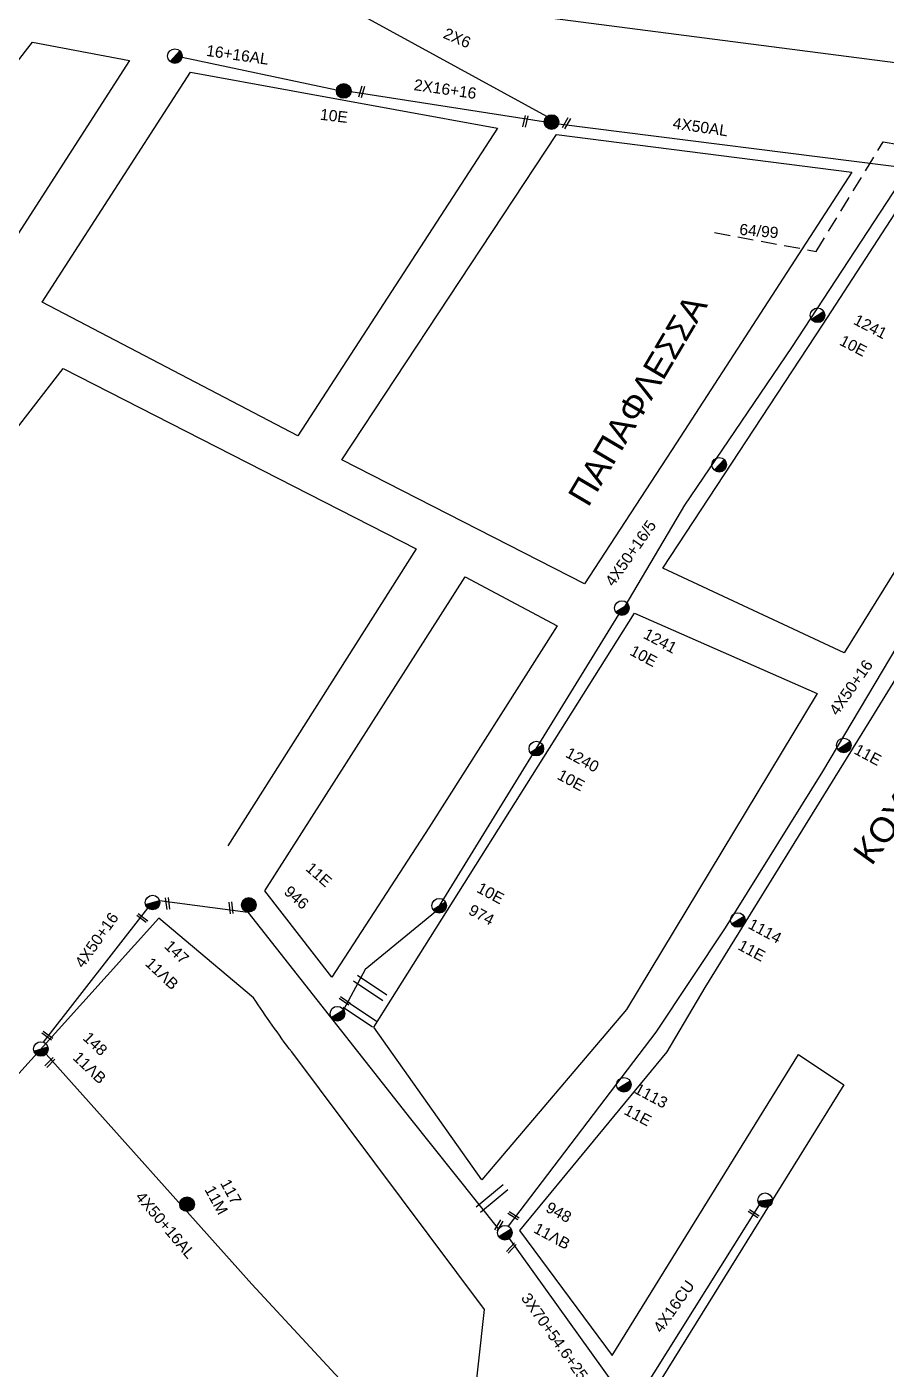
# Model space of a CAD drawing. Header units: millimetres. Extents: x 6950 to 9601, y 853 to 1951.
# Drawn here: x 7920.1 to 8058.7, y 1304 to 1520.4 of the extents above; entities that cross this region are included whole.
import ezdxf

# ---------------------------------------------------------------- set-up
doc = ezdxf.new("R2010")
doc.units = ezdxf.units.MM
doc.linetypes.add('DASHED', pattern=[19.05, 12.7, -6.35])
for name, color, linetype in [('Άγνωστα', 7, 'Continuous'), ('Γυμνά εναέρια ΧΤ και ΦΟΠ (3Φ)   4x50+16AL', 7, 'Continuous'), ('Μηχανική τομή', 7, 'Continuous'), ('Στύλος Ξύλινος', 7, 'Continuous'), ('Στύλος Ξύλινος @ 1', 7, 'Continuous'), ('Στύλος ΦΜ', 7, 'Continuous'), ('Στύλος ΦΜ @ 1', 7, 'Continuous'), ('Συνεστραμμένα ΧΤ   3x70+54.6+25 AL', 7, 'SYN_LINE'), ('Τομή', 7, 'Continuous'), ('Υπόβαθρο ΔΕΗ', 7, 'Continuous'), ('Υπόγεια καλώδια Παροχών ΧΤ   4x16AL', 7, 'DASHED'), ('Υπόγεια καλώδια Παροχών ΧΤ   4x16CU', 7, 'DASHED'), ('Υπόγεια καλώδια Παροχών ΧΤ   4x50AL', 7, 'DASHED')]:
    doc.layers.add(name, color=color, linetype=linetype)
doc.styles.add('Annotative', font='ARIAL.TTF')
doc.styles.add('arial', font='ARIAL.TTF')
doc.styles.get("Standard").update_dxf_attribs({"font": 'ARIAL.TTF'})
doc.linetypes.add('SYN_LINE', pattern='A,0.5,-0.0001,["/\\/\\/\\/",Standard,S=0.1,R=0,X=0,Y=-0.05],-0.25', length=0.7501)

# ---------------------------------------------------------------- blocks, each defined once
blk = doc.blocks.new('ΤΟΜΗ')
at = {"layer": 'Τομή', "ltscale": 40}
for p, q in [((-5.68, 0), (5.68, 0)), ((5.68, -2.33), (-5.68, -2.33))]:
    blk.add_line(p, q, dxfattribs=at)
blk = doc.blocks.new('ΜΗΧΑΝΙΚΗ ΤΟΜΗ')
at = {"layer": 'Μηχανική τομή', "ltscale": 40}
for p, q in [((-1.89, 0.78), (1.89, 0.78)), ((1.89, 0), (-1.89, 0))]:
    blk.add_line(p, q, dxfattribs=at)
blk = doc.blocks.new('ΥΠΑΡΧΩΝ ΤΣΙΜΕΝΤΕΝΙΟΣ ΣΤΥΛΟΣ')
at = {"layer": 'Στύλος ΦΜ'}
blk.add_hatch(color=7, dxfattribs=at).paths.add_polyline_path([(-1.29, -2.28, 0.574793), (2.62, 0, 0.268822), (1.3, 2.27)])
at = {"layer": 'Στύλος ΦΜ', "color": 7}
blk.add_line((-1.29, -2.28), (1.3, 2.27), dxfattribs=at)
blk.add_circle((0, 0), 2.62, dxfattribs=at)
at = {"layer": 'Στύλος ΦΜ', "flags": 4}
for tag, p in [('ΑΡΙΘΜΟΣ', (-4.68, 8.05)), ('ΤΥΠΟΣ', (-4.91, 3.03))]:
    blk.add_attdef(tag, p, '', height=4, dxfattribs=at)
blk = doc.blocks.new('ΥΠΑΡΧΩΝ ΞΥΛΙΝΟΣ ΣΤΥΛΟΣ')
at = {"layer": 'Στύλος Ξύλινος'}
h = blk.add_hatch(color=7, dxfattribs=at)
h.paths.add_polyline_path([(-2.62, 0, 0.270008), (-1.29, -2.28), (1.3, 2.27, 0.576266)])
h.paths.add_polyline_path([(-1.29, -2.28, 0.574793), (2.62, 0, 0.268822), (1.3, 2.27)])
at = {"layer": 'Στύλος Ξύλινος', "color": 7}
blk.add_line((-1.29, -2.28), (1.3, 2.27), dxfattribs=at)
blk.add_circle((0, 0), 2.62, dxfattribs=at)
at = {"layer": 'Στύλος Ξύλινος', "flags": 4}
for tag, p in [('ΑΡΙΘΜΟΣ', (-4.91, 8.6)), ('ΤΥΠΟΣ', (-4.85, 3.39))]:
    blk.add_attdef(tag, p, '', height=4, dxfattribs=at)

msp = doc.modelspace()

# ---------------------------------------------------------------- linework, layer by layer
at = {"layer": 'Άγνωστα', "color": 133}
msp.add_lwpolyline([(7970.07, 1510.26), (7945.17, 1515.48)], dxfattribs=at)
at = {"layer": 'Άγνωστα', "color": 1}
for points in [[(8005.88, 1504.74), (7972.41, 1509.97)], [(8061.85, 1496.82), (8043.47, 1468.74), (8026.2, 1443.33), (8016.57, 1427.01)], [(8015.55, 1425.69), (7986.03, 1377.73), (7974.72, 1368.45), (7971.23, 1361.94)]]:
    msp.add_lwpolyline(points, dxfattribs=at)
at = {"layer": 'Άγνωστα', "color": 27}
msp.add_lwpolyline([(8066.66, 1429.96), (8060.42, 1420.54), (8048.46, 1400.4), (8032.76, 1375.16), (8021.58, 1358.37), (8021.58, 1358.37), (7997.79, 1327.05)], dxfattribs=at)
at = {"layer": 'Άγνωστα', "color": 7}
for points in [[(7941.54, 1379.58), (7955.77, 1377.71), (7982.01, 1344.35), (7996.2, 1326.57)], [(7922.81, 1356.74), (7939.68, 1378.32)]]:
    msp.add_lwpolyline(points, dxfattribs=at)
at = {"layer": 'Γυμνά εναέρια ΧΤ και ΦΟΠ (3Φ)   4x50+16AL', "ltscale": 40}
msp.add_lwpolyline([(7923.25, 1354.82), (7956.42, 1317.69), (7980.68, 1291.54), (7996.33, 1275.38)], dxfattribs=at)
at = {"layer": 'Συνεστραμμένα ΧΤ   3x70+54.6+25 AL', "color": 1, "linetype": 'SYN_LINE', "ltscale": 20}
for points in [[(8004.01, 1506.01), (7971.87, 1523.58)], [(8105.51, 1493), (8063.78, 1497.44), (8005.88, 1504.74)]]:
    msp.add_lwpolyline(points, dxfattribs=at)
at = {"layer": 'Συνεστραμμένα ΧΤ   3x70+54.6+25 AL', "color": 27, "linetype": 'SYN_LINE', "ltscale": 20}
for points in [[(8019.32, 1300.22), (8038.27, 1330.53)], [(7997.93, 1325.06), (8018.78, 1296), (8045.06, 1261.36)]]:
    msp.add_lwpolyline(points, dxfattribs=at)
at = {"layer": 'Υπόβαθρο ΔΕΗ'}
for points in [[(8088.14, 1593.23), (8075.56, 1512.68), (7998.68, 1522.6), (7914.27, 1533.21), (7844.5, 1543.03), (7837.3, 1544.54, -0.811837), (7837.3, 1546.05), (7920.6, 1547.79), (7938.3, 1547.55, 0.08629), (7961.7, 1551.29, -0.016814), (7985.86, 1558.69, -0.075448), (8004.78, 1560.83, 0.132992), (8027.73, 1566.13), (8070.27, 1585.71), (8088.14, 1593.23)], [(7986.11, 1242.6), (7993.97, 1313.61), (7962.85, 1355.15, -0.015332), (7956.72, 1363.88), (7941.45, 1376.73), (7880.09, 1308.76), (7970.98, 1235.92), (7974.95, 1232.87, 0.091893), (7978.5, 1231.06, 0.497318), (7985.02, 1235.86), (7986.11, 1242.6)]]:
    msp.add_lwpolyline(points, format="xyb", dxfattribs=at)
for points in [[(7898.27, 1488.69), (7921.07, 1518), (7936.71, 1515.01), (7914.28, 1480.22), (7898.27, 1488.69)], [(7922.63, 1476.05), (7946.56, 1513.15), (7996.07, 1504.12), (7963.83, 1454.49), (7922.63, 1476.05)], [(7970.96, 1450.61), (8005.56, 1503.1), (8053.21, 1497), (8024.92, 1453.36), (8010.08, 1430.65), (7970.96, 1450.61)], [(8022.7, 1433.18), (8048.56, 1472.51), (8063.49, 1495.5), (8093.96, 1491.32), (8095.39, 1488.56), (8069.73, 1448.18), (8051.96, 1419.49), (8022.7, 1433.18)], [(8046.15, 1263.4), (8096.32, 1343.68), (8111.94, 1368.73), (8118.76, 1370.37), (8140.68, 1408.74), (8172.52, 1463.29), (8182.47, 1479.8), (8137.62, 1485.25), (8107, 1489.21), (8082.08, 1450.78), (8055.92, 1408.31), (8029.47, 1365.56), (8023.33, 1355.15), (8023.33, 1355.15), (7999.61, 1326.36), (8014.55, 1306.19), (8044.56, 1354.72), (8051.88, 1349.83), (8019.92, 1298.29), (8046.15, 1263.4)], [(7893.07, 1422.87), (7925.99, 1465.37), (7982.94, 1436.3), (7952.58, 1388.37)], [(7958.51, 1381.15), (7990.82, 1431.75), (8005.67, 1423.87), (7984.99, 1391.3), (7969.32, 1367.22), (7958.51, 1381.15)], [(7976.12, 1359.17), (8018.13, 1425.91), (8047.6, 1412.93), (8016.84, 1362.01), (8016.84, 1362.01), (7993.51, 1334.52), (7976.12, 1359.17)]]:
    msp.add_lwpolyline(points, dxfattribs=at)
at = {"layer": 'Υπόγεια καλώδια Παροχών ΧΤ   4x16AL', "linetype": 'DASHED', "ltscale": 0.2}
msp.add_lwpolyline([(8031.05, 1487.28), (8047.46, 1484.24), (8058.24, 1501.89), (8100.83, 1494.94), (8095.67, 1485.64), (8100.2, 1484.78), (8100.2, 1486.58), (8100.28, 1487.6), (8101.69, 1488.61), (8102.39, 1488.84), (8103.01, 1488.84)], dxfattribs=at)

# ---------------------------------------------------------------- block references
at = {"layer": 'Μηχανική τομή'}
for p, xscale, yscale, zscale, rotation in [((7974.33, 1509.92), 0.4999999999999997, 0.4999999999999997, 0.4999999999999997, 72.5430906169769), ((8000.72, 1505.17), 0.4999999999999998, 0.4999999999999998, 0.4999999999999998, 77.14889404601753), ((8007.32, 1504.84), 0.4999999999999998, 0.4999999999999998, 0.4999999999999998, 60.12559025324713), ((7942.65, 1379.07), 0.4999999999999998, 0.4999999999999998, 0.4999999999999998, 277.4186456950509), ((7952.87, 1378.36), 0.4999999999999998, 0.4999999999999998, 0.4999999999999998, 277.4186456950509), ((7938.64, 1376.58), 0.4999999999999998, 0.4999999999999998, 0.4999999999999998, 322.9455230560134), ((7971.52, 1363.56), 0.4999999999999999, 0.4999999999999999, 0.4999999999999999, 145.1290069940291), ((7923.33, 1357.62), 0.4999999999999998, 0.4999999999999998, 0.4999999999999998, 324.3332967371184), ((7923.72, 1353.58), 0.4999999999999998, 0.4999999999999998, 0.4999999999999998, 226.279665520456), ((7998.51, 1328.59), 0.4999999999999998, 0.4999999999999998, 0.4999999999999998, 327.7986963903199), ((8037.25, 1328.92), 0.4999999999999998, 0.4999999999999998, 0.4999999999999998, 327.7986963903199), ((7996.1, 1327.28), 0.4999999999999998, 0.4999999999999998, 0.4999999999999998, 238.7933027800566), ((7998.13, 1323.69), 0.4999999999999999, 0.4999999999999999, 0.4999999999999999, 226.279665520456)]:
    msp.add_blockref('ΜΗΧΑΝΙΚΗ ΤΟΜΗ', p, dxfattribs=dict(at, xscale=xscale, yscale=yscale, zscale=zscale, rotation=rotation))
at = {"layer": 'Στύλος Ξύλινος @ 1', "ltscale": 40}
ref = msp.add_blockref('ΥΠΑΡΧΩΝ ΞΥΛΙΝΟΣ ΣΤΥΛΟΣ', (7971.24, 1510.11), dxfattribs=dict(at, xscale=0.4499999999998181, yscale=0.4499999999998181, zscale=0.4499999999998181, rotation=353.1445452706857))
ref.add_attrib('ΤΥΠΟΣ', '10E', (7967.35, 1505.48), dxfattribs={"layer": 'Στύλος Ξύλινος', "height": 1.8, "rotation": 353.1445, "flags": 4})
at = {"layer": 'Στύλος Ξύλινος @ 1', "ltscale": 40, "xscale": 0.4499999999998181, "yscale": 0.4499999999998181, "zscale": 0.4499999999998181, "rotation": 353.1445452706857}
msp.add_blockref('ΥΠΑΡΧΩΝ ΞΥΛΙΝΟΣ ΣΤΥΛΟΣ', (8004.76, 1505.1), dxfattribs=at)
at = {"layer": 'Στύλος Ξύλινος @ 1', "ltscale": 40}
ref = msp.add_blockref('ΥΠΑΡΧΩΝ ΞΥΛΙΝΟΣ ΣΤΥΛΟΣ', (7955.93, 1378.87), dxfattribs=dict(at, xscale=0.4499999999998182, yscale=0.4499999999998182, zscale=0.4499999999998182, rotation=318.8586543949289))
ref.add_attrib('ΤΥΠΟΣ', '11E', (7964.96, 1384.55), dxfattribs={"layer": 'Στύλος Ξύλινος', "height": 1.8, "rotation": 318.8587, "flags": 4})
ref.add_attrib('ΑΡΙΘΜΟΣ', '946', (7961.46, 1380.77), dxfattribs={"layer": 'Στύλος Ξύλινος', "height": 1.8, "rotation": 318.8587, "flags": 4})
ref = msp.add_blockref('ΥΠΑΡΧΩΝ ΞΥΛΙΝΟΣ ΣΤΥΛΟΣ', (7945.98, 1330.6), dxfattribs=dict(at, xscale=0.4499999999998181, yscale=0.4499999999998181, zscale=0.4499999999998181, rotation=298.7026002140596))
ref.add_attrib('ΤΥΠΟΣ', '11M', (7948.74, 1332.99), dxfattribs={"layer": 'Στύλος Ξύλινος', "height": 1.8, "rotation": 298.7026, "flags": 4})
ref.add_attrib('ΑΡΙΘΜΟΣ', '117', (7951.26, 1334.03), dxfattribs={"layer": 'Στύλος Ξύλινος', "height": 1.8, "rotation": 298.7026, "flags": 4})
at = {"layer": 'Στύλος ΦΜ @ 1', "ltscale": 40}
for p, xscale, yscale, zscale, rotation in [((7944.02, 1515.73), 0.4499999999998181, 0.4499999999998181, 0.4499999999998181, 347.4962981754869), ((8031.8, 1449.84), 0.4499999999998181, 0.4499999999998181, 0.4499999999998181, 347.4962981754869), ((7970.23, 1361.32), 0.449999999999818, 0.449999999999818, 0.449999999999818, 331.8060337909106), ((8039.2, 1331.25), 0.449999999999818, 0.449999999999818, 0.449999999999818, 307.5571676276174)]:
    msp.add_blockref('ΥΠΑΡΧΩΝ ΤΣΙΜΕΝΤΕΝΙΟΣ ΣΤΥΛΟΣ', p, dxfattribs=dict(at, xscale=xscale, yscale=yscale, zscale=zscale, rotation=rotation))
ref = msp.add_blockref('ΥΠΑΡΧΩΝ ΤΣΙΜΕΝΤΕΝΙΟΣ ΣΤΥΛΟΣ', (8047.66, 1473.94), dxfattribs=dict(at, xscale=0.4499999999998181, yscale=0.4499999999998181, zscale=0.4499999999998181, rotation=332.770126147686))
ref.add_attrib('ΤΥΠΟΣ', '1241', (8053.29, 1472.6), dxfattribs={"layer": 'Στύλος ΦΜ', "height": 1.8, "rotation": 332.7701, "flags": 4})
ref.add_attrib('ΑΡΙΘΜΟΣ', '10E', (8051.03, 1469.25), dxfattribs={"layer": 'Στύλος ΦΜ', "height": 1.8, "rotation": 332.7701, "flags": 4})
ref = msp.add_blockref('ΥΠΑΡΧΩΝ ΤΣΙΜΕΝΤΕΝΙΟΣ ΣΤΥΛΟΣ', (8016.1, 1426.73), dxfattribs=dict(at, xscale=0.449999999999818, yscale=0.449999999999818, zscale=0.449999999999818, rotation=331.8060337909106))
ref.add_attrib('ΤΥΠΟΣ', '1241', (8019.41, 1421.97), dxfattribs={"layer": 'Στύλος ΦΜ', "height": 1.8, "rotation": 331.806, "flags": 4})
ref.add_attrib('ΑΡΙΘΜΟΣ', '10E', (8017.22, 1419.27), dxfattribs={"layer": 'Στύλος ΦΜ', "height": 1.8, "rotation": 331.806, "flags": 4})
ref = msp.add_blockref('ΥΠΑΡΧΩΝ ΤΣΙΜΕΝΤΕΝΙΟΣ ΣΤΥΛΟΣ', (8002.31, 1404.07), dxfattribs=dict(at, xscale=0.449999999999818, yscale=0.449999999999818, zscale=0.449999999999818, rotation=331.8060337909106))
ref.add_attrib('ΤΥΠΟΣ', '1240', (8006.86, 1402.8), dxfattribs={"layer": 'Στύλος ΦΜ', "height": 1.8, "rotation": 331.806, "flags": 4})
ref.add_attrib('ΑΡΙΘΜΟΣ', '10E', (8005.52, 1399.25), dxfattribs={"layer": 'Στύλος ΦΜ', "height": 1.8, "rotation": 331.806, "flags": 4})
ref = msp.add_blockref('ΥΠΑΡΧΩΝ ΤΣΙΜΕΝΤΕΝΙΟΣ ΣΤΥΛΟΣ', (8051.89, 1404.58), dxfattribs=dict(at, xscale=0.449999999999818, yscale=0.449999999999818, zscale=0.449999999999818, rotation=331.8060337909106))
ref.add_attrib('ΤΥΠΟΣ', '11E', (8053.39, 1403.34), dxfattribs={"layer": 'Στύλος ΦΜ', "height": 1.8, "rotation": 331.806, "flags": 4})
ref = msp.add_blockref('ΥΠΑΡΧΩΝ ΤΣΙΜΕΝΤΕΝΙΟΣ ΣΤΥΛΟΣ', (7940.41, 1379.25), dxfattribs=dict(at, xscale=0.449999999999818, yscale=0.449999999999818, zscale=0.449999999999818, rotation=316.4848360719911))
ref.add_attrib('ΤΥΠΟΣ', '147', (7942.18, 1372.06), dxfattribs={"layer": 'Στύλος ΦΜ', "height": 1.8, "rotation": 316.4848, "flags": 4})
ref.add_attrib('ΑΡΙΘΜΟΣ', '11ΛΒ', (7939.09, 1369.26), dxfattribs={"layer": 'Στύλος ΦΜ', "height": 1.8, "rotation": 316.4848, "flags": 4})
ref = msp.add_blockref('ΥΠΑΡΧΩΝ ΤΣΙΜΕΝΤΕΝΙΟΣ ΣΤΥΛΟΣ', (7986.64, 1378.74), dxfattribs=dict(at, xscale=0.449999999999818, yscale=0.449999999999818, zscale=0.449999999999818, rotation=331.8060337909106))
ref.add_attrib('ΤΥΠΟΣ', '974', (7991.19, 1377.47), dxfattribs={"layer": 'Στύλος ΦΜ', "height": 1.8, "rotation": 331.806, "flags": 4})
ref.add_attrib('ΑΡΙΘΜΟΣ', '10E', (7992.53, 1381.02), dxfattribs={"layer": 'Στύλος ΦΜ', "height": 1.8, "rotation": 331.806, "flags": 4})
ref = msp.add_blockref('ΥΠΑΡΧΩΝ ΤΣΙΜΕΝΤΕΝΙΟΣ ΣΤΥΛΟΣ', (8034.8, 1376.43), dxfattribs=dict(at, xscale=0.449999999999818, yscale=0.449999999999818, zscale=0.449999999999818, rotation=331.8060337909106))
ref.add_attrib('ΤΥΠΟΣ', '1114', (8036.3, 1375.19), dxfattribs={"layer": 'Στύλος ΦΜ', "height": 1.8, "rotation": 331.806, "flags": 4})
ref.add_attrib('ΑΡΙΘΜΟΣ', '11E', (8034.66, 1371.77), dxfattribs={"layer": 'Στύλος ΦΜ', "height": 1.8, "rotation": 331.806, "flags": 4})
ref = msp.add_blockref('ΥΠΑΡΧΩΝ ΤΣΙΜΕΝΤΕΝΙΟΣ ΣΤΥΛΟΣ', (7922.4, 1355.63), dxfattribs=dict(at, xscale=0.449999999999818, yscale=0.449999999999818, zscale=0.449999999999818, rotation=316.4848360719911))
ref.add_attrib('ΤΥΠΟΣ', '148', (7929.04, 1357.27), dxfattribs={"layer": 'Στύλος ΦΜ', "height": 1.8, "rotation": 316.4848, "flags": 4})
ref.add_attrib('ΑΡΙΘΜΟΣ', '11ΛΒ', (7927.42, 1354.09), dxfattribs={"layer": 'Στύλος ΦΜ', "height": 1.8, "rotation": 316.4848, "flags": 4})
ref = msp.add_blockref('ΥΠΑΡΧΩΝ ΤΣΙΜΕΝΤΕΝΙΟΣ ΣΤΥΛΟΣ', (8016.43, 1349.87), dxfattribs=dict(at, xscale=0.449999999999818, yscale=0.449999999999818, zscale=0.449999999999818, rotation=331.8060337909106))
ref.add_attrib('ΤΥΠΟΣ', '1113', (8017.93, 1348.63), dxfattribs={"layer": 'Στύλος ΦΜ', "height": 1.8, "rotation": 331.806, "flags": 4})
ref.add_attrib('ΑΡΙΘΜΟΣ', '11E', (8016.29, 1345.21), dxfattribs={"layer": 'Στύλος ΦΜ', "height": 1.8, "rotation": 331.806, "flags": 4})
ref = msp.add_blockref('ΥΠΑΡΧΩΝ ΤΣΙΜΕΝΤΕΝΙΟΣ ΣΤΥΛΟΣ', (7997.24, 1326.01), dxfattribs=dict(at, xscale=0.449999999999818, yscale=0.449999999999818, zscale=0.449999999999818, rotation=331.8060337909106))
ref.add_attrib('ΤΥΠΟΣ', '948', (8003.66, 1329.51), dxfattribs={"layer": 'Στύλος ΦΜ', "height": 1.8, "rotation": 331.806, "flags": 4})
ref.add_attrib('ΑΡΙΘΜΟΣ', '11ΛΒ', (8001.71, 1326.13), dxfattribs={"layer": 'Στύλος ΦΜ', "height": 1.8, "rotation": 331.806, "flags": 4})
at = {"layer": 'Τομή', "xscale": 0.4999999999999991, "yscale": 0.4999999999999991, "zscale": 0.4999999999999991}
for p, rotation in [((7975.19, 1365.01), 146.031069342071), ((7973.51, 1360.73), 146.031069342071), ((7994.77, 1331.99), 39.53861470604183)]:
    msp.add_blockref('ΤΟΜΗ', p, dxfattribs=dict(at, rotation=rotation))

# ---------------------------------------------------------------- texts
at = {"ltscale": 40, "char_height": 4, "width": 94.4586, "attachment_point": 1, "style": 'arial'}
for s, insert, rotation in [('ΠAΠAΦΛEΣΣA', (8007.23, 1444.88), 59.4498), ('ΚΟΥΜΟΥΝΔΟΥΡΟΥ', (8053.13, 1387.38), 54.2308)]:
    msp.add_mtext(s, dxfattribs=dict(at, insert=insert, rotation=rotation))
at = {"layer": 'Άγνωστα', "ltscale": 40, "char_height": 1.8, "width": 34.5395, "attachment_point": 1}
for s, insert, rotation, style in [('2X6', (7987.85, 1520.37), 336.7073, 'arial'), ('16+16AL', (7949.24, 1517.56), 351.7276, 'arial'), ('2X16+16', (7982.73, 1512.04), 351.7276, 'arial'), ('64/99', (8035.16, 1488.72), 354.7058, 'Annotative'), ('4X50+16/5', (8013.25, 1431.11), 54.959, 'arial'), ('4X50+16', (8049.39, 1410.31), 54.959, 'arial'), ('4X50+16', (7927.74, 1369.58), 54.959, 'arial')]:
    msp.add_mtext(s, dxfattribs=dict(at, insert=insert, rotation=rotation, style=style))
at = {"layer": 'Γυμνά εναέρια ΧΤ και ΦΟΠ (3Φ)   4x50+16AL', "ltscale": 40, "insert": (7938.9, 1332.88), "char_height": 1.8, "width": 34.5395, "attachment_point": 1, "rotation": 310.4363, "style": 'arial'}
msp.add_mtext('4X50+16AL', dxfattribs=at)
at = {"layer": 'Συνεστραμμένα ΧΤ   3x70+54.6+25 AL', "ltscale": 20, "insert": (8001.22, 1316.52), "char_height": 1.8, "width": 34.5395, "attachment_point": 1, "rotation": 305.3244, "style": 'arial'}
msp.add_mtext('3X70+54.6+25AL', dxfattribs=at)
at = {"layer": 'Υπόγεια καλώδια Παροχών ΧΤ   4x16CU', "ltscale": 0.2, "insert": (8021.01, 1310.76), "char_height": 1.8, "width": 34.5395, "attachment_point": 1, "rotation": 54.959, "style": 'arial'}
msp.add_mtext('4X16CU', dxfattribs=at)
at = {"layer": 'Υπόγεια καλώδια Παροχών ΧΤ   4x50AL', "ltscale": 0.2, "insert": (8024.48, 1505.85), "char_height": 1.8, "width": 34.5395, "attachment_point": 1, "rotation": 351.7276, "style": 'arial'}
msp.add_mtext('4X50AL', dxfattribs=at)

doc.saveas('drawing.dxf')
